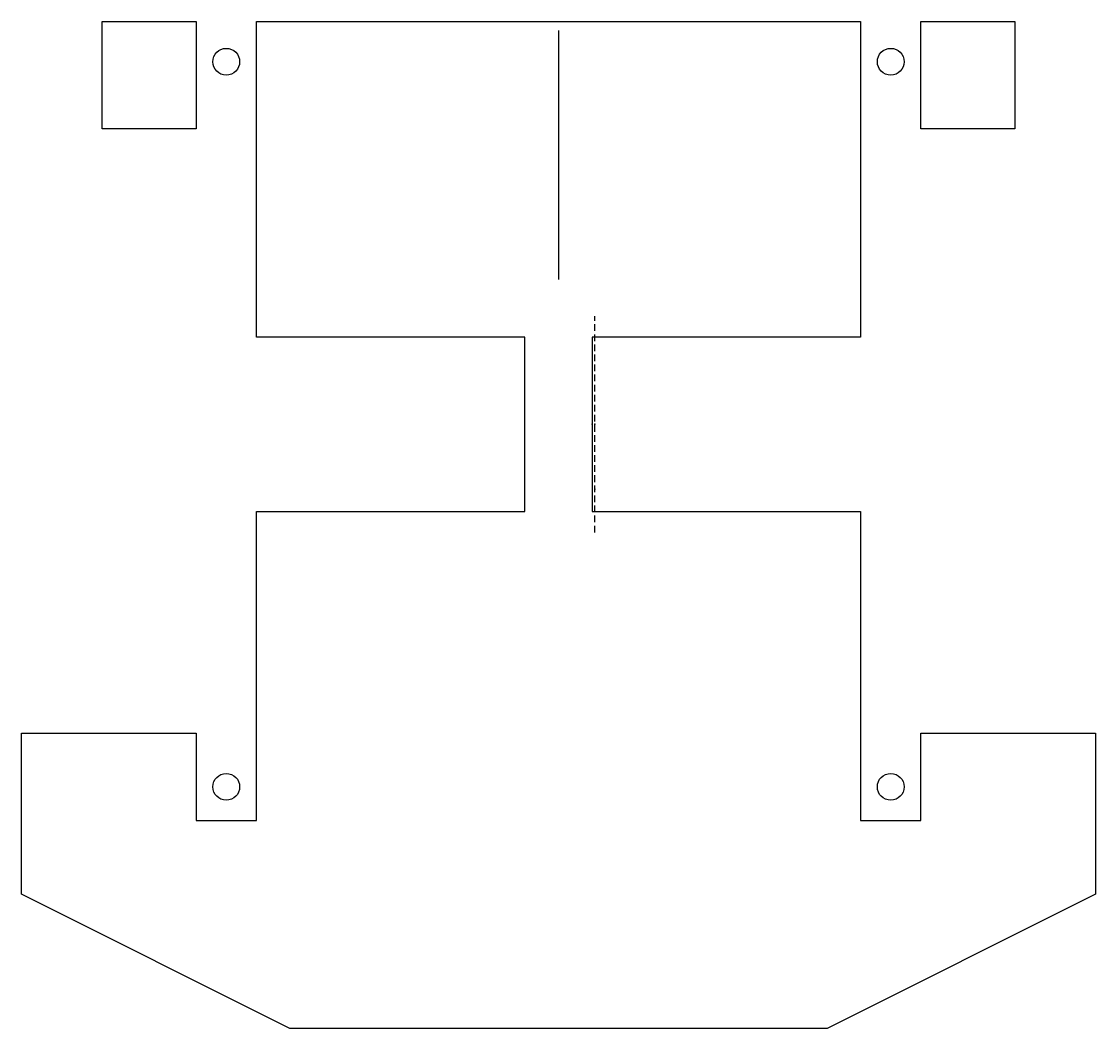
# Model space of a CAD drawing. Header units: millimetres. Extents: x -69 to 11, y -75 to 0.
import ezdxf

# ---------------------------------------------------------------- set-up
doc = ezdxf.new("R2010")
doc.units = ezdxf.units.MM
doc.linetypes.add('DASHED', pattern=[0.75, 0.5, -0.25])
doc.layers.get('0').update_dxf_attribs({"linetype": 'CONTINUOUS'})

msp = doc.modelspace()

# ---------------------------------------------------------------- linework, layer by layer
msp.add_line((-29, -0.663), (-29, -19.214))
at = {"linetype": 'DASHED'}
msp.add_line((-26.3, -38.05), (-26.3, -21.95), dxfattribs=at)
for points in [[(-6.5, 0), (-6.5, -23.5), (-26.5, -23.5), (-26.5, -36.5), (-6.5, -36.5), (-6.5, -59.5), (-2, -59.5), (-2, -53), (11, -53), (11, -65), (-9, -75), (-49, -75), (-69, -65), (-69, -53), (-56, -53), (-56, -59.5), (-51.5, -59.5), (-51.5, -36.5), (-31.5, -36.5), (-31.5, -23.5), (-51.5, -23.5), (-51.5, 0)], [(-56, -8), (-63, -8), (-63, 0), (-56, 0)], [(5, -8), (-2, -8), (-2, 0), (5, 0)]]:
    msp.add_lwpolyline(points, close=True)
for centre in [(-53.75, -3), (-4.25, -3), (-53.75, -57), (-4.25, -57)]:
    msp.add_circle(centre, 1)
for p in [(-26.5, -30), (-26.3, -30), (-26.3, -34.825)]:
    msp.add_point(p)

doc.saveas('drawing.dxf')
